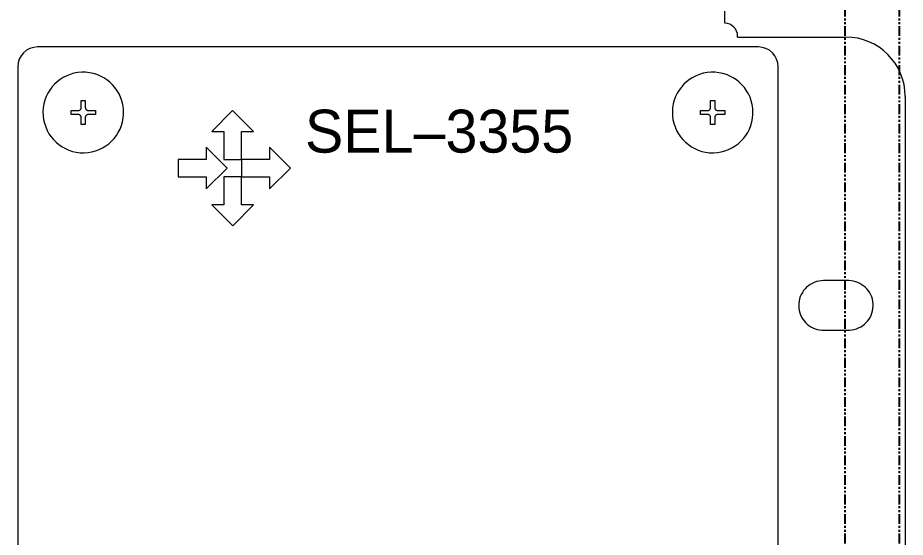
# Model space of a CAD drawing. Header units: millimetres. Extents: x 13198 to 24643, y -4481 to 8091.
# Drawn here: x 16600.9 to 16714.5, y 5644.3 to 5710.8 of the extents above; entities that cross this region are included whole.
import ezdxf

# ---------------------------------------------------------------- set-up
doc = ezdxf.new("R2010")
doc.units = ezdxf.units.MM
doc.header["$MEASUREMENT"] = 0
doc.linetypes.add('HIDDEN', pattern=[0.375, 0.25, -0.125])
doc.linetypes.add('PHANTOM', pattern=[2.5, 1.25, -0.25, 0.25, -0.25, 0.25, -0.25])
doc.layers.add('3355', color=2, linetype='HIDDEN')
doc.layers.add('MTG-FRAME', color=7, linetype='Continuous')

# ---------------------------------------------------------------- blocks, each defined once
blk = doc.blocks.new('sel-3355')
at = {"layer": '3355', "color": 7, "linetype": 'ByBlock', "lineweight": 13}
for p, q in [((15828.98, 5727.34), (15828.98, 5728.86)), ((15830.63, 5725.56), (15830.63, 5725.68)), ((15830.63, 5725.56), (15844.46, 5725.56)), ((15852.09, 5717.93), (15852.09, 5605.56))]:
    blk.add_line(p, q, dxfattribs=at)
for points in [[(15835.82, 5638.73), (15835.82, 5721.74), (15835.77, 5722.24), (15835.62, 5722.72), (15835.39, 5723.16), (15835.07, 5723.54), (15834.69, 5723.86), (15834.25, 5724.09), (15833.77, 5724.24), (15833.28, 5724.29), (15741, 5724.29), (15740.5, 5724.24), (15740.02, 5724.09), (15739.58, 5723.86), (15739.2, 5723.54), (15738.88, 5723.16), (15738.65, 5722.72), (15738.5, 5722.24), (15738.45, 5721.74), (15738.45, 5638.73)], [(15764.85, 5713.47), (15764.85, 5709.88), (15767.1, 5709.88), (15767.1, 5713.47), (15768.64, 5713.47), (15765.97, 5716.14), (15763.3, 5713.47), (15764.85, 5713.47)], [(15762.6, 5709.88), (15759.01, 5709.88), (15759.01, 5707.64), (15762.6, 5707.64), (15762.6, 5706.1), (15765.27, 5708.77), (15762.6, 5711.44), (15762.6, 5709.88)], [(15770.69, 5709.88), (15767.1, 5709.88), (15767.1, 5707.64), (15770.69, 5707.64), (15770.69, 5706.1), (15773.36, 5708.77), (15770.69, 5711.44), (15770.69, 5709.88)], [(15767.1, 5704.05), (15767.1, 5707.64), (15764.85, 5707.64), (15764.85, 5704.05), (15763.31, 5704.05), (15765.98, 5701.38), (15768.65, 5704.05), (15767.1, 5704.05)]]:
    blk.add_lwpolyline(points, dxfattribs=at)
for points in [[(15752, 5715.9), (15751.98, 5716.41), (15751.91, 5716.9), (15751.79, 5717.38), (15751.63, 5717.84), (15751.42, 5718.28), (15751.18, 5718.69), (15750.9, 5719.08), (15750.59, 5719.44), (15750.25, 5719.77), (15749.88, 5720.07), (15749.48, 5720.34), (15749.05, 5720.56), (15748.6, 5720.75), (15748.14, 5720.89), (15747.65, 5720.99), (15747.15, 5721.05), (15746.64, 5721.05), (15746.14, 5721.01), (15745.65, 5720.92), (15745.18, 5720.78), (15744.72, 5720.6), (15744.29, 5720.38), (15743.89, 5720.13), (15743.51, 5719.84), (15743.16, 5719.51), (15742.84, 5719.16), (15742.56, 5718.77), (15742.31, 5718.36), (15742.1, 5717.93), (15741.93, 5717.47), (15741.8, 5717), (15741.72, 5716.51), (15741.68, 5716), (15741.7, 5715.49), (15741.76, 5714.99), (15741.87, 5714.51), (15742.03, 5714.05), (15742.22, 5713.6), (15742.45, 5713.18), (15742.72, 5712.79), (15743.03, 5712.42), (15743.37, 5712.08), (15743.73, 5711.78), (15744.13, 5711.51), (15744.55, 5711.27), (15744.99, 5711.08), (15745.46, 5710.92), (15745.94, 5710.82), (15746.44, 5710.75), (15746.95, 5710.74), (15747.45, 5710.77), (15747.94, 5710.85), (15748.42, 5710.98), (15748.87, 5711.15), (15749.31, 5711.36), (15749.72, 5711.61), (15750.1, 5711.9), (15750.46, 5712.21), (15750.78, 5712.56), (15751.08, 5712.94), (15751.33, 5713.35), (15751.55, 5713.78), (15751.73, 5714.23), (15751.86, 5714.7), (15751.96, 5715.19), (15752, 5715.69), (15752, 5715.9), (15752, 5715.9), (15752, 5715.9), (15752, 5715.9), (15752, 5715.9), (15752, 5715.9), (15752, 5715.9), (15752, 5715.9), (15752, 5715.9), (15752, 5715.9), (15752, 5715.9), (15752, 5715.9), (15752, 5715.9), (15752, 5715.9), (15752, 5715.9), (15752, 5715.9)], [(15832.59, 5715.9), (15832.56, 5716.41), (15832.49, 5716.9), (15832.37, 5717.38), (15832.21, 5717.84), (15832.01, 5718.28), (15831.77, 5718.69), (15831.49, 5719.08), (15831.18, 5719.44), (15830.83, 5719.77), (15830.46, 5720.07), (15830.06, 5720.34), (15829.64, 5720.56), (15829.19, 5720.75), (15828.72, 5720.89), (15828.24, 5720.99), (15827.74, 5721.05), (15827.22, 5721.05), (15826.72, 5721.01), (15826.23, 5720.92), (15825.76, 5720.78), (15825.31, 5720.6), (15824.88, 5720.38), (15824.47, 5720.13), (15824.1, 5719.84), (15823.75, 5719.51), (15823.43, 5719.16), (15823.14, 5718.77), (15822.89, 5718.36), (15822.68, 5717.93), (15822.51, 5717.47), (15822.39, 5717), (15822.3, 5716.51), (15822.27, 5716), (15822.28, 5715.49), (15822.35, 5714.99), (15822.46, 5714.51), (15822.61, 5714.05), (15822.8, 5713.6), (15823.04, 5713.18), (15823.31, 5712.79), (15823.61, 5712.42), (15823.95, 5712.08), (15824.32, 5711.78), (15824.71, 5711.51), (15825.13, 5711.27), (15825.58, 5711.08), (15826.04, 5710.92), (15826.52, 5710.82), (15827.02, 5710.75), (15827.53, 5710.74), (15828.04, 5710.77), (15828.53, 5710.85), (15829, 5710.98), (15829.46, 5711.15), (15829.89, 5711.36), (15830.3, 5711.61), (15830.69, 5711.9), (15831.04, 5712.21), (15831.37, 5712.56), (15831.66, 5712.94), (15831.92, 5713.35), (15832.13, 5713.78), (15832.31, 5714.23), (15832.45, 5714.7), (15832.54, 5715.19), (15832.58, 5715.69), (15832.59, 5715.9), (15832.59, 5715.9), (15832.59, 5715.9), (15832.59, 5715.9), (15832.59, 5715.9), (15832.59, 5715.9), (15832.59, 5715.9), (15832.59, 5715.9), (15832.59, 5715.9), (15832.59, 5715.9), (15832.59, 5715.9), (15832.59, 5715.9), (15832.59, 5715.9), (15832.59, 5715.9), (15832.59, 5715.9), (15832.59, 5715.9)], [(15745.3, 5715.64), (15745.3, 5715.64), (15745.3, 5715.66), (15745.3, 5715.68), (15745.3, 5715.71), (15745.3, 5715.74), (15745.3, 5715.78), (15745.3, 5715.82), (15745.3, 5715.86), (15745.3, 5715.91), (15745.3, 5715.95), (15745.3, 5715.99), (15745.3, 5716.03), (15745.3, 5716.07), (15745.3, 5716.1), (15745.3, 5716.12), (15745.3, 5716.14), (15745.3, 5716.15), (15745.3, 5716.15), (15745.31, 5716.15), (15745.34, 5716.15), (15745.39, 5716.15), (15745.44, 5716.15), (15745.5, 5716.15), (15745.57, 5716.15), (15745.64, 5716.15), (15745.72, 5716.15), (15745.8, 5716.15), (15745.87, 5716.15), (15745.95, 5716.15), (15746.01, 5716.15), (15746.07, 5716.15), (15746.12, 5716.15), (15746.16, 5716.15), (15746.19, 5716.15), (15746.2, 5716.15), (15746.23, 5716.16), (15746.27, 5716.16), (15746.3, 5716.17), (15746.33, 5716.18), (15746.36, 5716.19), (15746.39, 5716.21), (15746.42, 5716.23), (15746.45, 5716.25), (15746.47, 5716.27), (15746.5, 5716.3), (15746.52, 5716.32), (15746.54, 5716.35), (15746.55, 5716.38), (15746.56, 5716.41), (15746.57, 5716.45), (15746.58, 5716.48), (15746.59, 5716.52), (15746.59, 5716.54), (15746.59, 5716.56), (15746.59, 5716.58), (15746.59, 5716.63), (15746.59, 5716.68), (15746.59, 5716.74), (15746.59, 5716.81), (15746.59, 5716.88), (15746.59, 5716.96), (15746.59, 5717.03), (15746.59, 5717.11), (15746.59, 5717.18), (15746.59, 5717.25), (15746.59, 5717.31), (15746.59, 5717.36), (15746.59, 5717.4), (15746.59, 5717.43), (15746.59, 5717.44), (15746.59, 5717.44), (15746.6, 5717.44), (15746.62, 5717.44), (15746.65, 5717.44), (15746.68, 5717.44), (15746.72, 5717.44), (15746.76, 5717.44), (15746.8, 5717.44), (15746.84, 5717.44), (15746.89, 5717.44), (15746.93, 5717.44), (15746.97, 5717.44), (15747.01, 5717.44), (15747.04, 5717.44), (15747.07, 5717.44), (15747.09, 5717.44), (15747.1, 5717.44), (15747.1, 5717.44), (15747.1, 5717.43), (15747.1, 5717.41), (15747.1, 5717.37), (15747.1, 5717.32), (15747.1, 5717.25), (15747.1, 5717.19), (15747.1, 5717.11), (15747.1, 5717.04), (15747.1, 5716.96), (15747.1, 5716.89), (15747.1, 5716.81), (15747.1, 5716.74), (15747.1, 5716.68), (15747.1, 5716.63), (15747.1, 5716.59), (15747.1, 5716.56), (15747.1, 5716.54), (15747.1, 5716.52), (15747.11, 5716.48), (15747.11, 5716.45), (15747.12, 5716.42), (15747.14, 5716.38), (15747.15, 5716.35), (15747.17, 5716.32), (15747.19, 5716.3), (15747.21, 5716.27), (15747.24, 5716.25), (15747.26, 5716.23), (15747.29, 5716.21), (15747.32, 5716.19), (15747.35, 5716.18), (15747.39, 5716.17), (15747.42, 5716.16), (15747.46, 5716.16), (15747.49, 5716.15), (15747.5, 5716.15), (15747.52, 5716.15), (15747.56, 5716.15), (15747.61, 5716.15), (15747.67, 5716.15), (15747.74, 5716.15), (15747.81, 5716.15), (15747.89, 5716.15), (15747.96, 5716.15), (15748.04, 5716.15), (15748.11, 5716.15), (15748.18, 5716.15), (15748.24, 5716.15), (15748.3, 5716.15), (15748.34, 5716.15), (15748.37, 5716.15), (15748.39, 5716.15), (15748.39, 5716.15), (15748.39, 5716.14), (15748.39, 5716.13), (15748.39, 5716.1), (15748.39, 5716.07), (15748.39, 5716.03), (15748.39, 5715.99), (15748.39, 5715.95), (15748.39, 5715.91), (15748.39, 5715.86), (15748.39, 5715.82), (15748.39, 5715.78), (15748.39, 5715.74), (15748.39, 5715.71), (15748.39, 5715.68), (15748.39, 5715.66), (15748.39, 5715.64), (15748.39, 5715.64), (15748.38, 5715.64), (15748.36, 5715.64), (15748.32, 5715.64), (15748.28, 5715.64), (15748.22, 5715.64), (15748.15, 5715.64), (15748.08, 5715.64), (15748.01, 5715.64), (15747.93, 5715.64), (15747.85, 5715.64), (15747.78, 5715.64), (15747.71, 5715.64), (15747.64, 5715.64), (15747.59, 5715.64), (15747.54, 5715.64), (15747.51, 5715.64), (15747.49, 5715.64), (15747.48, 5715.64), (15747.44, 5715.64), (15747.4, 5715.63), (15747.37, 5715.62), (15747.34, 5715.61), (15747.31, 5715.59), (15747.28, 5715.58), (15747.25, 5715.56), (15747.23, 5715.53), (15747.2, 5715.51), (15747.18, 5715.48), (15747.16, 5715.46), (15747.14, 5715.43), (15747.13, 5715.4), (15747.12, 5715.36), (15747.11, 5715.33), (15747.1, 5715.29), (15747.1, 5715.26), (15747.1, 5715.25), (15747.1, 5715.22), (15747.1, 5715.19), (15747.1, 5715.14), (15747.1, 5715.09), (15747.1, 5715.02), (15747.1, 5714.95), (15747.1, 5714.87), (15747.1, 5714.8), (15747.1, 5714.72), (15747.1, 5714.65), (15747.1, 5714.58), (15747.1, 5714.51), (15747.1, 5714.45), (15747.1, 5714.41), (15747.1, 5714.37), (15747.1, 5714.35), (15747.1, 5714.35), (15747.09, 5714.35), (15747.08, 5714.35), (15747.06, 5714.35), (15747.03, 5714.35), (15746.99, 5714.35), (15746.95, 5714.35), (15746.91, 5714.35), (15746.87, 5714.35), (15746.82, 5714.35), (15746.78, 5714.35), (15746.74, 5714.35), (15746.7, 5714.35), (15746.66, 5714.35), (15746.63, 5714.35), (15746.61, 5714.35), (15746.59, 5714.35), (15746.59, 5714.35), (15746.59, 5714.35), (15746.59, 5714.37), (15746.59, 5714.41), (15746.59, 5714.45), (15746.59, 5714.51), (15746.59, 5714.57), (15746.59, 5714.64), (15746.59, 5714.72), (15746.59, 5714.79), (15746.59, 5714.87), (15746.59, 5714.94), (15746.59, 5715.02), (15746.59, 5715.08), (15746.59, 5715.14), (15746.59, 5715.19), (15746.59, 5715.22), (15746.59, 5715.25), (15746.59, 5715.26), (15746.58, 5715.29), (15746.58, 5715.33), (15746.57, 5715.36), (15746.56, 5715.39), (15746.54, 5715.43), (15746.53, 5715.45), (15746.51, 5715.48), (15746.49, 5715.51), (15746.46, 5715.53), (15746.44, 5715.56), (15746.41, 5715.58), (15746.38, 5715.59), (15746.35, 5715.61), (15746.32, 5715.62), (15746.28, 5715.63), (15746.25, 5715.64), (15746.21, 5715.64), (15746.2, 5715.64), (15746.18, 5715.64), (15746.15, 5715.64), (15746.1, 5715.64), (15746.05, 5715.64), (15745.98, 5715.64), (15745.91, 5715.64), (15745.84, 5715.64), (15745.76, 5715.64), (15745.69, 5715.64), (15745.61, 5715.64), (15745.54, 5715.64), (15745.47, 5715.64), (15745.41, 5715.64), (15745.37, 5715.64), (15745.33, 5715.64), (15745.3, 5715.64)], [(15825.88, 5715.64), (15825.88, 5715.64), (15825.88, 5715.66), (15825.88, 5715.68), (15825.88, 5715.71), (15825.88, 5715.74), (15825.88, 5715.78), (15825.88, 5715.82), (15825.88, 5715.86), (15825.88, 5715.91), (15825.88, 5715.95), (15825.88, 5715.99), (15825.88, 5716.03), (15825.88, 5716.07), (15825.88, 5716.1), (15825.88, 5716.12), (15825.88, 5716.14), (15825.88, 5716.15), (15825.88, 5716.15), (15825.9, 5716.15), (15825.93, 5716.15), (15825.97, 5716.15), (15826.02, 5716.15), (15826.09, 5716.15), (15826.16, 5716.15), (15826.23, 5716.15), (15826.31, 5716.15), (15826.38, 5716.15), (15826.46, 5716.15), (15826.53, 5716.15), (15826.6, 5716.15), (15826.66, 5716.15), (15826.71, 5716.15), (15826.75, 5716.15), (15826.77, 5716.15), (15826.78, 5716.15), (15826.82, 5716.16), (15826.85, 5716.16), (15826.88, 5716.17), (15826.92, 5716.18), (15826.95, 5716.19), (15826.98, 5716.21), (15827.01, 5716.23), (15827.03, 5716.25), (15827.06, 5716.27), (15827.08, 5716.3), (15827.1, 5716.32), (15827.12, 5716.35), (15827.14, 5716.38), (15827.15, 5716.41), (15827.16, 5716.45), (15827.17, 5716.48), (15827.17, 5716.52), (15827.17, 5716.54), (15827.17, 5716.56), (15827.17, 5716.58), (15827.17, 5716.63), (15827.17, 5716.68), (15827.17, 5716.74), (15827.17, 5716.81), (15827.17, 5716.88), (15827.17, 5716.96), (15827.17, 5717.03), (15827.17, 5717.11), (15827.17, 5717.18), (15827.17, 5717.25), (15827.17, 5717.31), (15827.17, 5717.36), (15827.17, 5717.4), (15827.17, 5717.43), (15827.17, 5717.44), (15827.17, 5717.44), (15827.18, 5717.44), (15827.2, 5717.44), (15827.23, 5717.44), (15827.26, 5717.44), (15827.3, 5717.44), (15827.34, 5717.44), (15827.38, 5717.44), (15827.43, 5717.44), (15827.47, 5717.44), (15827.51, 5717.44), (15827.55, 5717.44), (15827.59, 5717.44), (15827.62, 5717.44), (15827.65, 5717.44), (15827.67, 5717.44), (15827.68, 5717.44), (15827.69, 5717.44), (15827.69, 5717.43), (15827.69, 5717.41), (15827.69, 5717.37), (15827.69, 5717.32), (15827.69, 5717.25), (15827.69, 5717.19), (15827.69, 5717.11), (15827.69, 5717.04), (15827.69, 5716.96), (15827.69, 5716.89), (15827.69, 5716.81), (15827.69, 5716.74), (15827.69, 5716.68), (15827.69, 5716.63), (15827.69, 5716.59), (15827.69, 5716.56), (15827.69, 5716.54), (15827.69, 5716.52), (15827.69, 5716.48), (15827.7, 5716.45), (15827.71, 5716.42), (15827.72, 5716.38), (15827.74, 5716.35), (15827.75, 5716.32), (15827.77, 5716.3), (15827.8, 5716.27), (15827.82, 5716.25), (15827.85, 5716.23), (15827.88, 5716.21), (15827.91, 5716.19), (15827.94, 5716.18), (15827.97, 5716.17), (15828, 5716.16), (15828.04, 5716.16), (15828.07, 5716.15), (15828.08, 5716.15), (15828.11, 5716.15), (15828.15, 5716.15), (15828.2, 5716.15), (15828.26, 5716.15), (15828.32, 5716.15), (15828.39, 5716.15), (15828.47, 5716.15), (15828.55, 5716.15), (15828.62, 5716.15), (15828.7, 5716.15), (15828.77, 5716.15), (15828.83, 5716.15), (15828.88, 5716.15), (15828.93, 5716.15), (15828.96, 5716.15), (15828.97, 5716.15), (15828.98, 5716.15), (15828.98, 5716.14), (15828.98, 5716.13), (15828.98, 5716.1), (15828.98, 5716.07), (15828.98, 5716.03), (15828.98, 5715.99), (15828.98, 5715.95), (15828.98, 5715.91), (15828.98, 5715.86), (15828.98, 5715.82), (15828.98, 5715.78), (15828.98, 5715.74), (15828.98, 5715.71), (15828.98, 5715.68), (15828.98, 5715.66), (15828.98, 5715.64), (15828.98, 5715.64), (15828.97, 5715.64), (15828.95, 5715.64), (15828.91, 5715.64), (15828.86, 5715.64), (15828.8, 5715.64), (15828.74, 5715.64), (15828.67, 5715.64), (15828.59, 5715.64), (15828.51, 5715.64), (15828.44, 5715.64), (15828.36, 5715.64), (15828.29, 5715.64), (15828.23, 5715.64), (15828.17, 5715.64), (15828.13, 5715.64), (15828.1, 5715.64), (15828.08, 5715.64), (15828.06, 5715.64), (15828.02, 5715.64), (15827.99, 5715.63), (15827.96, 5715.62), (15827.92, 5715.61), (15827.89, 5715.59), (15827.86, 5715.58), (15827.84, 5715.56), (15827.81, 5715.53), (15827.79, 5715.51), (15827.76, 5715.48), (15827.75, 5715.46), (15827.73, 5715.43), (15827.71, 5715.4), (15827.7, 5715.36), (15827.69, 5715.33), (15827.69, 5715.29), (15827.69, 5715.26), (15827.69, 5715.25), (15827.69, 5715.22), (15827.69, 5715.19), (15827.69, 5715.14), (15827.69, 5715.09), (15827.69, 5715.02), (15827.69, 5714.95), (15827.69, 5714.87), (15827.69, 5714.8), (15827.69, 5714.72), (15827.69, 5714.65), (15827.69, 5714.58), (15827.69, 5714.51), (15827.69, 5714.45), (15827.69, 5714.41), (15827.69, 5714.37), (15827.69, 5714.35), (15827.69, 5714.35), (15827.68, 5714.35), (15827.66, 5714.35), (15827.64, 5714.35), (15827.61, 5714.35), (15827.58, 5714.35), (15827.54, 5714.35), (15827.5, 5714.35), (15827.45, 5714.35), (15827.41, 5714.35), (15827.36, 5714.35), (15827.32, 5714.35), (15827.28, 5714.35), (15827.25, 5714.35), (15827.22, 5714.35), (15827.19, 5714.35), (15827.18, 5714.35), (15827.17, 5714.35), (15827.17, 5714.35), (15827.17, 5714.37), (15827.17, 5714.41), (15827.17, 5714.45), (15827.17, 5714.51), (15827.17, 5714.57), (15827.17, 5714.64), (15827.17, 5714.72), (15827.17, 5714.79), (15827.17, 5714.87), (15827.17, 5714.94), (15827.17, 5715.02), (15827.17, 5715.08), (15827.17, 5715.14), (15827.17, 5715.19), (15827.17, 5715.22), (15827.17, 5715.25), (15827.17, 5715.26), (15827.17, 5715.29), (15827.16, 5715.33), (15827.15, 5715.36), (15827.14, 5715.39), (15827.13, 5715.43), (15827.11, 5715.45), (15827.09, 5715.48), (15827.07, 5715.51), (15827.05, 5715.53), (15827.02, 5715.56), (15827, 5715.58), (15826.97, 5715.59), (15826.94, 5715.61), (15826.9, 5715.62), (15826.87, 5715.63), (15826.84, 5715.64), (15826.8, 5715.64), (15826.78, 5715.64), (15826.76, 5715.64), (15826.73, 5715.64), (15826.69, 5715.64), (15826.63, 5715.64), (15826.57, 5715.64), (15826.5, 5715.64), (15826.43, 5715.64), (15826.35, 5715.64), (15826.27, 5715.64), (15826.2, 5715.64), (15826.12, 5715.64), (15826.06, 5715.64), (15826, 5715.64), (15825.95, 5715.64), (15825.91, 5715.64), (15825.89, 5715.64)], [(15841.62, 5694.36), (15841.31, 5694.35), (15841.01, 5694.3), (15840.72, 5694.23), (15840.44, 5694.13), (15840.18, 5694.01), (15839.92, 5693.87), (15839.68, 5693.7), (15839.46, 5693.51), (15839.26, 5693.31), (15839.08, 5693.08), (15838.91, 5692.84), (15838.77, 5692.59), (15838.65, 5692.32), (15838.56, 5692.04), (15838.49, 5691.74), (15838.46, 5691.44), (15838.45, 5691.13), (15838.47, 5690.82), (15838.51, 5690.52), (15838.59, 5690.23), (15838.69, 5689.96), (15838.82, 5689.69), (15838.96, 5689.44), (15839.14, 5689.21), (15839.33, 5688.99), (15839.54, 5688.79), (15839.76, 5688.61), (15840.01, 5688.45), (15840.26, 5688.31), (15840.54, 5688.2), (15840.82, 5688.11), (15841.11, 5688.05), (15841.42, 5688.01), (15841.63, 5688.01), (15841.68, 5688.01), (15841.79, 5688.01), (15841.95, 5688.01), (15842.15, 5688.01), (15842.38, 5688.01), (15842.63, 5688.01), (15842.91, 5688.01), (15843.19, 5688.01), (15843.47, 5688.01), (15843.75, 5688.01), (15844, 5688.01), (15844.24, 5688.01), (15844.45, 5688.01), (15844.61, 5688.01), (15844.73, 5688.01), (15844.79, 5688.01), (15844.96, 5688.01), (15845.26, 5688.04), (15845.56, 5688.1), (15845.84, 5688.18), (15846.12, 5688.29), (15846.38, 5688.42), (15846.62, 5688.58), (15846.85, 5688.76), (15847.06, 5688.95), (15847.26, 5689.17), (15847.43, 5689.4), (15847.58, 5689.65), (15847.71, 5689.91), (15847.82, 5690.19), (15847.9, 5690.48), (15847.95, 5690.77), (15847.98, 5691.08), (15847.97, 5691.39), (15847.94, 5691.69), (15847.88, 5691.99), (15847.79, 5692.27), (15847.67, 5692.54), (15847.54, 5692.8), (15847.38, 5693.04), (15847.2, 5693.27), (15847, 5693.48), (15846.78, 5693.67), (15846.54, 5693.84), (15846.29, 5693.99), (15846.03, 5694.12), (15845.75, 5694.22), (15845.46, 5694.29), (15845.16, 5694.34), (15844.85, 5694.36), (15844.78, 5694.36), (15844.7, 5694.36), (15844.56, 5694.36), (15844.38, 5694.36), (15844.17, 5694.36), (15843.92, 5694.36), (15843.66, 5694.36), (15843.38, 5694.36), (15843.09, 5694.36), (15842.81, 5694.36), (15842.55, 5694.36), (15842.3, 5694.36), (15842.08, 5694.36), (15841.89, 5694.36), (15841.75, 5694.36), (15841.66, 5694.36)]]:
    blk.add_lwpolyline(points, close=True, dxfattribs=at)
for centre, radius in [((15828.98, 5725.68), 1.65), ((15844.46, 5717.93), 7.63)]:
    blk.add_arc(centre, radius, 0, 90, dxfattribs=at)
at = {"layer": '3355', "color": 7, "linetype": 'ByBlock', "lineweight": 13, "insert": (15775.23, 5710.68), "char_height": 5.4994, "attachment_point": 7}
blk.add_mtext('\\fInterstate-Regular|b0|i0|c0|p34;\\W1;SEL–3355', dxfattribs=at)

msp = doc.modelspace()

# ---------------------------------------------------------------- linework, layer by layer
at = {"layer": 'MTG-FRAME', "color": 4, "linetype": 'PHANTOM'}
for p, q in [((16706.80859, 6714.75801), (16706.80859, 4994.75801)), ((16713.75859, 6714.75801), (16713.75859, 4994.75801))]:
    msp.add_line(p, q, dxfattribs=at)

# ---------------------------------------------------------------- block references
at = {"color": 4, "linetype": 'Continuous', "lineweight": -3}
msp.add_blockref('sel-3355', (862.46169, -17.19146), dxfattribs=at)

doc.saveas('drawing.dxf')
